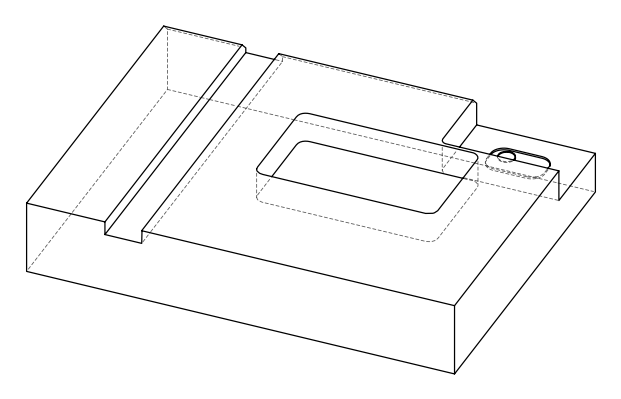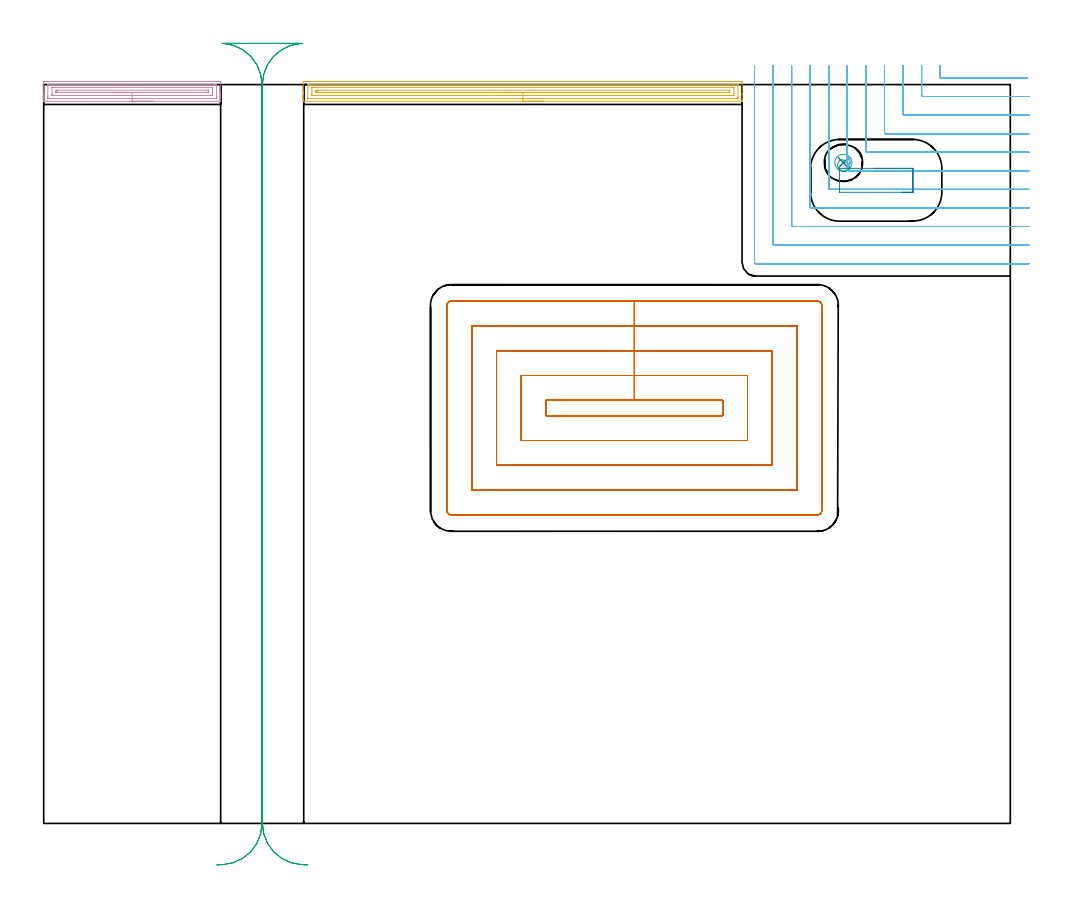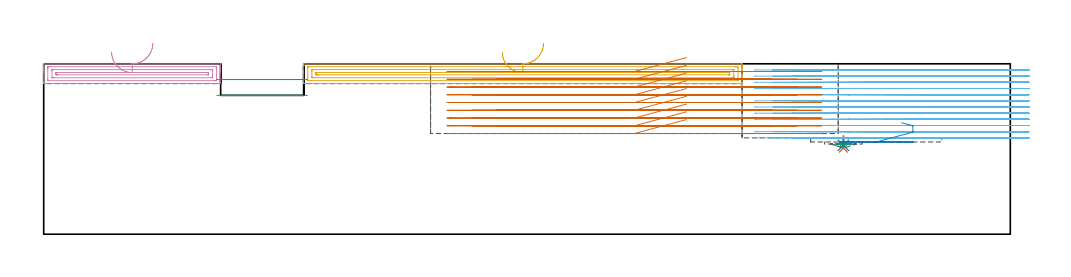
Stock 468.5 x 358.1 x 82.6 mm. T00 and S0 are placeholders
(PLAN: 9 operations, 7 tool changes, 90.3 min)
(1 SPOT_DRILL | STEP1POCKET | NXT0321_9005460120000 | 0.06 min | 4447 mm3)
(2 DRILL_BLIND_HOLE_INTO_CENTER | STEP1POCKET | NXT0301_128 | 0.02 min | 0 mm3)
(3 MILL_ROUGH_BLIND_HOLE_CONTOUR | STEP1POCKET | NXT0201_013 | Spiral | 0.19 min | 4504 mm3)
(4 AREA_MILL | FG_CHAMFER_SURFACE | UGT0205_001 | 2.94 min | 4217 mm3)
(5 AREA_MILL_1 | FG_CHAMFER_SURFACE_1 | UGT0205_001 | 7 min | 10320 mm3)
(6 MILL_CORNER_NOTCH_RECTANGULAR | CORNER_NOTCH_RECTANGULAR | NXT0201_011 | Follow Part, ap 3, ae 75% | 40.29 min | 424428 mm3)
(7 MILL_RECTANGULAR_POCKET | POCKET_RECTANGULAR_STRAIGHT | NXT0201_012 | Follow Part, ap 4, ae 75% | 35.85 min | 795313 mm3)
(8 MILL_RECTANGULAR_POCKET_1 | POCKET_RECTANGULAR_STRAIGHT_1 | UGT0201_006 | Follow Part, ap 7, ae 75% | 0.34 min | 4257 mm3)
(9 MILL_RECTANGULAR_SLOT | SLOT_RECTANGULAR | UGT0201_019 | Follow Part, ap 10, ae 75% | 3.56 min | 219719 mm3)
(TOOL NXT0321_9005460120000 | NC Spot Drill, 142deg, 12mm, Carbide, Uncoated | D12 PA142 FL30 Z2)
(TOOL NXT0301_128 | Carbide Drill 12mm [861.1-1200-036A1-GP GC34] | D12 PA150 FL37.4 Z2)
(TOOL NXT0201_013 | ENDMILL 10mm | D10 FL30 Z4)
(TOOL UGT0205_001 | Chamfer Mill 20 x 3 x 45 deg. | D20 FL50 Z2)
(TOOL NXT0201_011 | ENDMILL 12mm [2P460-1200-NA 1630] | D12 FL38 Z6)
(TOOL NXT0201_012 | ENDMILL 16mm [2P460-1600-NA 1630] | D16 FL38 Z6)
(TOOL UGT0201_006 | End Mill 28 mm | D28 FL25 Z2)
(TOOL UGT0201_019 | End mill 40 mm | D40 FL63 Z6)
(OP 1 SPOT_DRILL)
G17 G21 G94 G90
T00 M6
G54
G17 G0 G90 X387.6 Y320.2 S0 M3
G43 Z92.6 H0
G94 G81 G98 Z41.7 F250. R47.7
G80
M5
M2
(OP 2 DRILL_BLIND_HOLE_INTO_CENTER)
G17 G21 G94 G90
T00 M6
G54
G17 G0 G90 X387.6 Y320.2 S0 M3
G43 Z92.6 H1
G94 G81 G98 Z43.092 F250. R46.7
G80
M5
M2
(OP 3 MILL_ROUGH_BLIND_HOLE_CONTOUR)
G17 G21 G94 G90
T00 M6
G54
G17 G0 G90 X387.6 Y320.2 S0 M3
G43 Z92.6 H0
Z43.7
G94 G3 X387.928 Y321.401 R0.645 F250.
X385.814 Y321.256 R1.871
X385.384 Y317.394 R2.736
X389.599 Y316.563 R3.345
X391.237 Y322.199 R4.15
X389.599 Y316.563 R-4.15
X390.418 Y319.381 R2.075
X387.6 Y320.2 R2.075
G0 Z92.6
M5
M2
(OP 4 AREA_MILL)
G17 G21 G94 G90
T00 M6
G54
G17 G0 G90 X52.9 Y350. S1061 M3
G43 Z92.6 H0
G94 G1 X52.862 Z91.728 F250.
X52.748 Z90.863
X52.559 Z90.012
X52.297 Z89.18
X51.963 Z88.374
X51.56 Z87.6
X51.092 Z86.864
X50.56 Z86.172
X49.971 Z85.529
X49.328 Z84.94
X48.636 Z84.408
X47.9 Z83.94
X47.126 Z83.537
X46.32 Z83.203
X45.488 Z82.941
X44.636 Z82.752
X43.772 Z82.638
X42.9 Z82.6
X0.138
X0.01 Y350.006 Z82.592
X0. Y350.253 Z82.346
Y351.287 Z81.313
Y351.621 Z80.978
Y352.165 Z80.431
Y352.437 Z80.16
Y353.043 Z79.554
Y353.315 Z79.282
Y353.922 Z78.673
Y358.889 Z73.708
X0.003 Y359.192 Z73.405
X0.01 Y359.591 Z73.005
X0.174 Y359.596 Z73.002
X0.583 Y359.6 Z73.
X85.217 Y359.599 Z73.001
X85.626 Y359.596 Z73.002
X85.79 Y359.591 Z73.005
X85.8 Y359.192 Z73.405
Y353.922 Z78.673
Y353.315 Z79.282
Y353.043 Z79.554
Y352.437 Z80.16
Y352.165 Z80.431
Y351.621 Z80.978
Y351.287 Z81.313
Y350.408 Z82.191
X85.799 Y350.252 Z82.347
X85.79 Y350.006 Z82.593
X85.662 Y350. Z82.6
X42.9
Y351.414 Z81.186
X3.126
X2.365 Y351.415 Z81.185
X2.233 Y351.417 Z81.183
X2.031 Y351.421 Z81.179
X2.01 Y351.487 Z81.113
X2.004 Y351.643 Z80.957
X2.001 Y352.165 Z80.435
X2. Y352.525 Z80.075
X2.001 Y357.435 Z75.165
X2.002 Y357.793 Z74.807
X2.01 Y358.154 Z74.446
X2.017 Y358.18 Z74.42
X2.033 Y358.181 Z74.419
X2.08 Y358.184 Z74.416
X2.175 Y358.185 Z74.415
X2.365 Y358.186 Z74.414
X82.674
X83.435 Y358.185 Z74.415
X83.567 Y358.183 Z74.417
X83.769 Y358.179 Z74.421
X83.79 Y358.113 Z74.487
X83.796 Y357.957 Z74.643
X83.799 Y357.435 Z75.165
X83.8 Y357.075 Z75.525
X83.799 Y352.165 Z80.435
X83.798 Y351.807 Z80.793
X83.79 Y351.446 Z81.154
X83.783 Y351.42 Z81.18
X83.767 Y351.418 Z81.182
X83.72 Y351.416 Z81.184
X83.625 Y351.415 Z81.185
X83.435 Y351.414 Z81.186
X42.9
Y352.828 Z79.772
X4.364 Y352.829 Z79.771
X4.147 Y352.83 Z79.77
X4.075 Y352.832 Z79.768
X4.025 Y352.835 Z79.765
X4.01 Y352.899 Z79.701
X4.005 Y353.043 Z79.557
X4.001 Y353.187 Z79.413
Y356.557 Z76.043
X4.003 Y356.698 Z75.902
X4.01 Y356.748 Z75.852
X4.018 Y356.765 Z75.835
X4.039 Y356.766 Z75.834
X4.147 Y356.769 Z75.831
X4.82 Y356.771 Z75.829
X5.038 Y356.772 Z75.828
X81.436 Y356.771 Z75.829
X81.653 Y356.769 Z75.831
X81.725 Y356.768 Z75.832
X81.775 Y356.765 Z75.835
X81.79 Y356.701 Z75.899
X81.795 Y356.557 Z76.043
X81.799 Y356.413 Z76.187
X81.8 Y355.678 Z76.922
Y353.777 Z78.823
X81.799 Y353.043 Z79.557
X81.797 Y352.902 Z79.698
X81.79 Y352.852 Z79.748
X81.782 Y352.835 Z79.765
X81.761 Y352.833 Z79.767
X81.653 Y352.831 Z79.769
X80.98 Y352.829 Z79.771
X80.762 Y352.828 Z79.772
X42.9
Y354.243 Z78.357
X6.494
X6.11 Y354.245 Z78.355
X6.024 Y354.248 Z78.352
X6.012 Y354.249 Z78.351
X6.008 Y354.262 Z78.338
X6.004 Y354.304 Z78.296
X6.001 Y354.389 Z78.211
X6. Y354.73 Z77.87
Y354.8 Z77.8
X6.004 Y355.204 Z77.396
X6.007 Y355.305 Z77.295
X6.01 Y355.349 Z77.251
X6.066 Y355.351 Z77.249
X6.257 Y355.355 Z77.245
X6.82 Y355.357 Z77.243
X7.145
X79.306
X79.69 Y355.355 Z77.245
X79.776 Y355.352 Z77.248
X79.788 Y355.351 Z77.249
X79.792 Y355.338 Z77.262
X79.796 Y355.296 Z77.304
X79.799 Y355.211 Z77.389
X79.8 Y354.87 Z77.73
Y354.8 Z77.8
X79.796 Y354.396 Z78.204
X79.793 Y354.295 Z78.305
X79.79 Y354.251 Z78.349
X79.733 Y354.249 Z78.351
X79.543 Y354.245 Z78.355
X78.98 Y354.243 Z78.357
X78.655
X42.9
X42.028 Z78.395
X41.164 Z78.509
X40.312 Z78.698
X39.48 Z78.96
X38.674 Z79.294
X37.9 Z79.697
X37.164 Z80.166
X36.472 Z80.697
X35.829 Z81.286
X35.24 Z81.929
X34.708 Z82.622
X34.24 Z83.357
X33.837 Z84.131
X33.503 Z84.937
X33.241 Z85.769
X33.052 Z86.621
X32.938 Z87.486
X32.9 Z88.357
G0 Z92.6
M5
M2
(OP 5 AREA_MILL_1)
G17 G21 G94 G90
T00 M6
G54
G17 G0 G90 X242.25 Y350. S1061 M3
G43 Z92.6 H0
G94 G1 X242.212 Z91.728 F250.
X242.098 Z90.863
X241.909 Z90.012
X241.647 Z89.18
X241.313 Z88.374
X240.91 Z87.6
X240.442 Z86.864
X239.91 Z86.172
X239.321 Z85.529
X238.678 Z84.94
X237.986 Z84.408
X237.25 Z83.94
X236.476 Z83.537
X235.67 Z83.203
X234.838 Z82.941
X233.987 Z82.752
X233.122 Z82.638
X232.25 Z82.6
X126.148
X126.01 Y350.002 Z82.589
X126.003 Y350.133 Z82.459
X126. Y350.271 Z82.328
Y350.704 Z81.895
Y351.287 Z81.308
Y353.335 Z79.263
Y353.922 Z78.673
Y354.507 Z78.089
Y359.192 Z73.405
X126.003 Y359.488 Z73.109
X126.01 Y359.592 Z73.005
X126.115 Y359.599 Z72.999
X126.594 Y359.6 Z73.
X337.906
X338.389 Y359.595 Z73.003
X338.49 Y359.591 Z73.006
X338.5 Y359.485 Z73.112
Y353.922 Z78.673
Y353.335 Z79.263
Y353.043 Z79.554
Y351.287 Z81.308
Y350.704 Z81.895
Y350.271 Z82.328
X338.497 Y350.133 Z82.459
X338.49 Y350.002 Z82.589
X338.352 Y350. Z82.6
X232.25
Y351.414 Z81.186
X128.247 Y351.415 Z81.185
X128.031 Y351.419 Z81.181
X128.012 Y351.421 Z81.179
X128.007 Y351.435 Z81.165
X128.002 Y351.462 Z81.138
X128.001 Y351.488 Z81.112
X128. Y351.658 Z80.942
X128.001 Y357.435 Z75.165
X128.002 Y357.804 Z74.796
X128.01 Y358.171 Z74.429
X128.377 Y358.182 Z74.418
X128.508 Y358.184 Z74.416
X129.269 Y358.186 Z74.414
X129.398
X336.253 Y358.185 Z74.415
X336.469 Y358.18 Z74.42
X336.488 Y358.179 Z74.421
X336.494 Y358.165 Z74.435
X336.498 Y358.138 Z74.462
X336.499 Y358.112 Z74.488
X336.5 Y357.942 Z74.658
X336.499 Y352.165 Z80.435
X336.498 Y351.796 Z80.804
X336.49 Y351.429 Z81.171
X336.123 Y351.418 Z81.182
X335.992 Y351.416 Z81.184
X335.231 Y351.414 Z81.186
X335.102
X232.25
Y352.828 Z79.772
X130.378 Y352.829 Z79.771
X130.16 Y352.83 Z79.77
X130.088 Y352.832 Z79.768
X130.033 Y352.835 Z79.765
X130.01 Y352.845 Z79.755
X130.007 Y352.886 Z79.714
X130.003 Y353.043 Z79.557
X130. Y353.201 Z79.399
Y353.922 Z78.678
Y355.836 Z76.764
X130.002 Y356.557 Z76.043
X130.004 Y356.71 Z75.89
X130.009 Y356.761 Z75.839
X130.052 Y356.765 Z75.835
X130.16 Y356.767 Z75.833
X130.834 Y356.771 Z75.829
X131.052
X334.122
X334.34 Y356.77 Z75.83
X334.412 Y356.768 Z75.832
X334.467 Y356.765 Z75.835
X334.49 Y356.755 Z75.845
X334.493 Y356.714 Z75.886
X334.497 Y356.557 Z76.043
X334.5 Y356.399 Z76.201
Y355.678 Z76.922
Y353.764 Z78.836
X334.498 Y353.043 Z79.557
X334.496 Y352.89 Z79.71
X334.491 Y352.839 Z79.761
X334.448 Y352.835 Z79.765
X334.34 Y352.833 Z79.767
X333.666 Y352.829 Z79.771
X333.448
X232.25 Y352.828 Z79.772
Y354.243 Z78.357
X132.509
X132.118 Y354.247 Z78.353
X132.035 Y354.25 Z78.35
X132.01 Y354.255 Z78.345
X132.006 Y354.295 Z78.305
X132.003 Y354.385 Z78.215
X132. Y354.744 Z77.856
Y354.8 Z77.8
X132.006 Y355.211 Z77.389
X132.01 Y355.313 Z77.287
X132.02 Y355.351 Z77.249
X132.081 Y355.353 Z77.247
X132.271 Y355.356 Z77.244
X132.835 Y355.357 Z77.243
X133.161
X331.992
X332.382 Y355.353 Z77.247
X332.465 Y355.35 Z77.25
X332.49 Y355.344 Z77.256
X332.494 Y355.305 Z77.296
X332.497 Y355.215 Z77.385
X332.5 Y354.856 Z77.744
Y354.8 Z77.8
X332.494 Y354.389 Z78.211
X332.49 Y354.287 Z78.313
X332.48 Y354.249 Z78.351
X332.419 Y354.247 Z78.353
X332.229 Y354.244 Z78.356
X331.665 Y354.243 Z78.357
X331.339
X232.25
X231.378 Z78.395
X230.514 Z78.509
X229.662 Z78.698
X228.83 Z78.96
X228.024 Z79.294
X227.25 Z79.697
X226.514 Z80.166
X225.822 Z80.697
X225.179 Z81.286
X224.59 Z81.929
X224.059 Z82.622
X223.59 Z83.357
X223.187 Z84.131
X222.853 Z84.937
X222.591 Z85.769
X222.402 Z86.621
X222.288 Z87.486
X222.25 Z88.357
G0 Z92.6
M5
M2
(OP 6 MILL_CORNER_NOTCH_RECTANGULAR)
G17 G21 G94 G90
T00 M6
G54
G17 G0 G90 X434.488 Y367.1 S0 M3
G43 Z92.6 H1
Z79.608
G94 G1 X434.499 Y364.1 F250.
X434.5 Y363.771 F500.
Y361.893
G3 X435.093 Y361.3 R0.6
G1 X473.575
X476.575 F250.
G0 Z92.6
X425.487 Y367.1
Z79.608
G1 X425.499 Y364.1
X425.5 Y363.771 F500.
Y352.894
G3 X426.094 Y352.3 R0.6
G1 X474.5
X477.5 F250.
G0 Z92.6
X416.486 Y367.1
Z79.608
G1 X416.499 Y364.1
X416.5 Y363.771 F500.
Y343.894
G3 X417.094 Y343.3 R0.6
G1 X474.5
X477.5 F250.
G0 Z92.6
X407.483 Y367.1
Z79.608
G1 X407.499 Y364.1
X407.5 Y363.771 F500.
Y334.894
G3 X408.094 Y334.3 R0.6
G1 X474.5
X477.5 F250.
G0 Z92.6
X398.481 Y367.1
Z79.608
G1 X398.499 Y364.1
G2 X398.5 Y363.771 R54. F500.
G1 Y325.895
G3 X399.095 Y325.3 R0.6
G1 X474.5
X477.5 F250.
G0 Z92.6
X389.477 Y367.1
Z79.608
G1 X389.499 Y364.1
G2 X389.5 Y363.771 R45. F500.
G1 Y316.895
G3 X390.095 Y316.3 R0.6
G1 X474.5
X477.5 F250.
G0 Z92.6
X380.471 Y367.1
Z79.608
G1 X380.498 Y364.1
G2 X380.5 Y363.771 R36. F500.
G1 Y307.895
G3 X381.095 Y307.3 R0.6
G1 X474.5
X477.5 F250.
G0 Z92.6
X371.461 Y367.1
Z79.608
G1 X371.498 Y364.1
G2 X371.5 Y363.771 R27. F500.
G1 Y298.896
G3 X372.096 Y298.3 R0.6
G1 X474.5
X477.5 F250.
G0 Z92.6
X362.442 Y367.099
Z79.608
G1 X362.497 Y364.1
G2 X362.5 Y363.771 R18. F500.
G1 Y289.896
G3 X363.096 Y289.3 R0.6
G1 X474.5
X477.5 F250.
G0 Z92.6
X353.384 Y367.098
Z79.608
G1 X353.494 Y364.1
G2 X353.5 Y363.771 R9. F500.
G1 Y280.896
G3 X354.096 Y280.3 R0.6
G1 X474.5
X477.5 F250.
G0 Z92.6
X344.5 Y366.771
Z79.608
G1 Y363.771
Y272. F500.
G3 X345.2 Y271.3 R0.7
G1 X474.5
X477.5 F250.
G0 Z92.6
X434.5 Y367.1
Z76.617
G1 Y364.1
Y361.893 F500.
G3 X435.093 Y361.3 R0.6
G1 X473.575
X476.575 F250.
G0 Z92.6
X425.5 Y367.1
Z76.617
G1 Y364.1
Y352.894 F500.
G3 X426.094 Y352.3 R0.6
G1 X474.5
X477.5 F250.
G0 Z92.6
X416.5 Y367.1
Z76.617
G1 Y364.1
Y343.894 F500.
G3 X417.094 Y343.3 R0.6
G1 X474.5
X477.5 F250.
G0 Z92.6
X407.5 Y367.1
Z76.617
G1 Y364.1
Y334.894 F500.
G3 X408.094 Y334.3 R0.6
G1 X474.5
X477.5 F250.
G0 Z92.6
X398.5 Y367.1
Z76.617
G1 Y364.1
Y325.895 F500.
G3 X399.095 Y325.3 R0.6
G1 X474.5
X477.5 F250.
G0 Z92.6
X389.5 Y367.1
Z76.617
G1 Y364.1
Y316.895 F500.
G3 X390.095 Y316.3 R0.6
G1 X474.5
X477.5 F250.
G0 Z92.6
X380.5 Y367.1
Z76.617
G1 Y364.1
Y307.895 F500.
G3 X381.095 Y307.3 R0.6
G1 X474.5
X477.5 F250.
G0 Z92.6
X371.5 Y367.1
Z76.617
G1 Y364.1
Y298.896 F500.
G3 X372.096 Y298.3 R0.6
G1 X474.5
X477.5 F250.
G0 Z92.6
X362.5 Y367.1
Z76.617
G1 Y364.1
Y289.896 F500.
G3 X363.096 Y289.3 R0.6
G1 X474.5
X477.5 F250.
G0 Z92.6
X353.5 Y367.1
Z76.617
G1 Y364.1
Y280.896 F500.
G3 X354.096 Y280.3 R0.6
G1 X474.5
X477.5 F250.
G0 Z92.6
X344.5 Y367.1
Z76.617
G1 Y364.1
Y272. F500.
G3 X345.2 Y271.3 R0.7
G1 X474.5
X477.5 F250.
G0 Z92.6
X434.5 Y367.1
Z73.625
G1 Y364.1
Y361.893 F500.
G3 X435.093 Y361.3 R0.6
G1 X473.575
X476.575 F250.
G0 Z92.6
X425.5 Y367.1
Z73.625
G1 Y364.1
Y352.894 F500.
G3 X426.094 Y352.3 R0.6
G1 X474.5
X477.5 F250.
G0 Z92.6
X416.5 Y367.1
Z73.625
G1 Y364.1
Y343.894 F500.
G3 X417.094 Y343.3 R0.6
G1 X474.5
X477.5 F250.
G0 Z92.6
X407.5 Y367.1
Z73.625
G1 Y364.1
Y334.894 F500.
G3 X408.094 Y334.3 R0.6
G1 X474.5
X477.5 F250.
G0 Z92.6
X398.5 Y367.1
Z73.625
G1 Y364.1
Y325.895 F500.
G3 X399.095 Y325.3 R0.6
G1 X474.5
X477.5 F250.
G0 Z92.6
X389.5 Y367.1
Z73.625
G1 Y364.1
Y316.895 F500.
G3 X390.095 Y316.3 R0.6
G1 X474.5
X477.5 F250.
G0 Z92.6
X380.5 Y367.1
Z73.625
G1 Y364.1
Y307.895 F500.
G3 X381.095 Y307.3 R0.6
G1 X474.5
X477.5 F250.
G0 Z92.6
X371.5 Y367.1
Z73.625
G1 Y364.1
Y298.896 F500.
G3 X372.096 Y298.3 R0.6
G1 X474.5
X477.5 F250.
G0 Z92.6
X362.5 Y367.1
Z73.625
G1 Y364.1
Y289.896 F500.
G3 X363.096 Y289.3 R0.6
G1 X474.5
X477.5 F250.
G0 Z92.6
X353.5 Y367.1
Z73.625
G1 Y364.1
Y280.896 F500.
G3 X354.096 Y280.3 R0.6
G1 X474.5
X477.5 F250.
G0 Z92.6
X344.5 Y367.1
Z73.625
G1 Y364.1
Y272. F500.
G3 X345.2 Y271.3 R0.7
G1 X474.5
X477.5 F250.
G0 Z92.6
X434.5 Y367.1
Z70.633
G1 Y364.1
Y361.893 F500.
G3 X435.093 Y361.3 R0.6
G1 X473.575
X476.575 F250.
G0 Z92.6
X425.5 Y367.1
Z70.633
G1 Y364.1
Y352.894 F500.
G3 X426.094 Y352.3 R0.6
G1 X474.5
X477.5 F250.
G0 Z92.6
X416.5 Y367.1
Z70.633
G1 Y364.1
Y343.894 F500.
G3 X417.094 Y343.3 R0.6
G1 X474.5
X477.5 F250.
G0 Z92.6
X407.5 Y367.1
Z70.633
G1 Y364.1
Y334.894 F500.
G3 X408.094 Y334.3 R0.6
G1 X474.5
X477.5 F250.
G0 Z92.6
X398.5 Y367.1
Z70.633
G1 Y364.1
Y325.895 F500.
G3 X399.095 Y325.3 R0.6
G1 X474.5
X477.5 F250.
G0 Z92.6
X389.5 Y367.1
Z70.633
G1 Y364.1
Y322.702 F500.
G2 X389.971 Y322.274 R3.427
G1 X390.218 Y321.936
X390.354 Y321.737
X390.529 Y321.33
X390.638 Y321.025
X390.7 Y320.691
X390.743 Y320.371
X390.736 Y320.057
G2 X389.5 Y317.702 R3.113
G1 Y316.895
G3 X390.095 Y316.3 R0.6
G1 X474.5
X477.5 F250.
G0 Z92.6
X380.5 Y367.1
Z70.633
G1 Y364.1
Y307.895 F500.
G3 X381.095 Y307.3 R0.6
G1 X474.5
X477.5 F250.
G0 Z92.6
X371.5 Y367.1
Z70.633
G1 Y364.1
Y298.896 F500.
G3 X372.096 Y298.3 R0.6
G1 X474.5
X477.5 F250.
G0 Z92.6
X362.5 Y367.1
Z70.633
G1 Y364.1
Y289.896 F500.
G3 X363.096 Y289.3 R0.6
G1 X474.5
X477.5 F250.
G0 Z92.6
X353.5 Y367.1
Z70.633
G1 Y364.1
Y280.896 F500.
G3 X354.096 Y280.3 R0.6
G1 X474.5
X477.5 F250.
G0 Z92.6
X344.5 Y367.1
Z70.633
G1 Y364.1
Y272. F500.
G3 X345.2 Y271.3 R0.7
G1 X474.5
X477.5 F250.
G0 Z92.6
X434.5 Y367.1
Z67.642
G1 Y364.1
Y361.893 F500.
G3 X435.093 Y361.3 R0.6
G1 X473.575
X476.575 F250.
G0 Z92.6
X425.5 Y367.1
Z67.642
G1 Y364.1
Y352.894 F500.
G3 X426.094 Y352.3 R0.6
G1 X474.5
X477.5 F250.
G0 Z92.6
X416.5 Y367.1
Z67.642
G1 Y364.1
Y343.894 F500.
G3 X417.094 Y343.3 R0.6
G1 X474.5
X477.5 F250.
G0 Z92.6
X407.5 Y367.1
Z67.642
G1 Y364.1
Y334.894 F500.
G3 X408.094 Y334.3 R0.6
G1 X474.5
X477.5 F250.
G0 Z92.6
X398.5 Y367.1
Z67.642
G1 Y364.1
Y325.895 F500.
G3 X399.095 Y325.3 R0.6
G1 X474.5
X477.5 F250.
G0 Z92.6
X389.5 Y367.1
Z67.642
G1 Y364.1
Y322.702 F500.
G2 X389.971 Y322.274 R3.427
G1 X390.219 Y321.935
X390.354 Y321.738
X390.529 Y321.331
X390.637 Y321.026
X390.701 Y320.69
X390.743 Y320.373
X390.736 Y320.058
G2 X389.5 Y317.702 R3.115
G1 Y316.895
G3 X390.095 Y316.3 R0.6
G1 X474.5
X477.5 F250.
G0 Z92.6
X380.5 Y367.1
Z67.642
G1 Y364.1
Y307.895 F500.
G3 X381.095 Y307.3 R0.6
G1 X474.5
X477.5 F250.
G0 Z92.6
X371.5 Y367.1
Z67.642
G1 Y364.1
Y298.896 F500.
G3 X372.096 Y298.3 R0.6
G1 X474.5
X477.5 F250.
G0 Z92.6
X362.5 Y367.1
Z67.642
G1 Y364.1
Y289.896 F500.
G3 X363.096 Y289.3 R0.6
G1 X474.5
X477.5 F250.
G0 Z92.6
X353.5 Y367.1
Z67.642
G1 Y364.1
Y280.896 F500.
G3 X354.096 Y280.3 R0.6
G1 X474.5
X477.5 F250.
G0 Z92.6
X344.5 Y367.1
Z67.642
G1 Y364.1
Y272. F500.
G3 X345.2 Y271.3 R0.7
G1 X474.5
X477.5 F250.
G0 Z92.6
X434.5 Y367.1
Z64.65
G1 Y364.1
Y361.893 F500.
G3 X435.093 Y361.3 R0.6
G1 X473.575
X476.575 F250.
G0 Z92.6
X425.5 Y367.1
Z64.65
G1 Y364.1
Y352.894 F500.
G3 X426.094 Y352.3 R0.6
G1 X474.5
X477.5 F250.
G0 Z92.6
X416.5 Y367.1
Z64.65
G1 Y364.1
Y343.894 F500.
G3 X417.094 Y343.3 R0.6
G1 X474.5
X477.5 F250.
G0 Z92.6
X407.5 Y367.1
Z64.65
G1 Y364.1
Y334.894 F500.
G3 X408.094 Y334.3 R0.6
G1 X474.5
X477.5 F250.
G0 Z92.6
X398.5 Y367.1
Z64.65
G1 Y364.1
Y325.895 F500.
G3 X399.095 Y325.3 R0.6
G1 X474.5
X477.5 F250.
G0 Z92.6
X389.5 Y367.1
Z64.65
G1 Y364.1
Y322.702 F500.
G2 X389.971 Y322.274 R3.427
G1 X390.219 Y321.935
X390.354 Y321.738
X390.529 Y321.331
X390.637 Y321.026
X390.701 Y320.69
X390.743 Y320.373
X390.736 Y320.058
G2 X389.5 Y317.702 R3.115
G1 Y316.895
G3 X390.095 Y316.3 R0.6
G1 X474.5
X477.5 F250.
G0 Z92.6
X380.5 Y367.1
Z64.65
G1 Y364.1
Y307.895 F500.
G3 X381.095 Y307.3 R0.6
G1 X474.5
X477.5 F250.
G0 Z92.6
X371.5 Y367.1
Z64.65
G1 Y364.1
Y298.896 F500.
G3 X372.096 Y298.3 R0.6
G1 X474.5
X477.5 F250.
G0 Z92.6
X362.5 Y367.1
Z64.65
G1 Y364.1
Y289.896 F500.
G3 X363.096 Y289.3 R0.6
G1 X474.5
X477.5 F250.
G0 Z92.6
X353.5 Y367.1
Z64.65
G1 Y364.1
Y280.896 F500.
G3 X354.096 Y280.3 R0.6
G1 X474.5
X477.5 F250.
G0 Z92.6
X344.5 Y367.1
Z64.65
G1 Y364.1
Y272. F500.
G3 X345.2 Y271.3 R0.7
G1 X474.5
X477.5 F250.
G0 Z92.6
X434.5 Y367.1
Z61.658
G1 Y364.1
Y361.893 F500.
G3 X435.093 Y361.3 R0.6
G1 X473.575
X476.575 F250.
G0 Z92.6
X425.5 Y367.1
Z61.658
G1 Y364.1
Y352.894 F500.
G3 X426.094 Y352.3 R0.6
G1 X474.5
X477.5 F250.
G0 Z92.6
X416.5 Y367.1
Z61.658
G1 Y364.1
Y343.894 F500.
G3 X417.094 Y343.3 R0.6
G1 X474.5
X477.5 F250.
G0 Z92.6
X407.5 Y367.1
Z61.658
G1 Y364.1
Y334.894 F500.
G3 X408.094 Y334.3 R0.6
G1 X474.5
X477.5 F250.
G0 Z92.6
X398.5 Y367.1
Z61.658
G1 Y364.1
Y325.895 F500.
G3 X399.095 Y325.3 R0.6
G1 X474.5
X477.5 F250.
G0 Z92.6
X389.5 Y367.1
Z61.658
G1 Y364.1
Y322.702 F500.
X389.602 Y322.622
X389.971 Y322.274
X390.219 Y321.935
X390.354 Y321.738
X390.53 Y321.328
X390.638 Y321.026
X390.7 Y320.692
X390.743 Y320.373
X390.736 Y320.058
G2 X389.5 Y317.702 R3.115
G1 Y316.895
G3 X390.095 Y316.3 R0.6
G1 X474.5
X477.5 F250.
G0 Z92.6
X380.5 Y367.1
Z61.658
G1 Y364.1
Y307.895 F500.
G3 X381.095 Y307.3 R0.6
G1 X474.5
X477.5 F250.
G0 Z92.6
X371.5 Y367.1
Z61.658
G1 Y364.1
Y298.896 F500.
G3 X372.096 Y298.3 R0.6
G1 X474.5
X477.5 F250.
G0 Z92.6
X362.5 Y367.1
Z61.658
G1 Y364.1
Y289.896 F500.
G3 X363.096 Y289.3 R0.6
G1 X474.5
X477.5 F250.
G0 Z92.6
X353.5 Y367.1
Z61.658
G1 Y364.1
Y280.896 F500.
G3 X354.096 Y280.3 R0.6
G1 X474.5
X477.5 F250.
G0 Z92.6
X344.5 Y367.1
Z61.658
G1 Y364.1
Y272. F500.
G3 X345.2 Y271.3 R0.7
G1 X474.5
X477.5 F250.
G0 Z92.6
X434.5 Y367.1
Z58.667
G1 Y364.1
Y361.893 F500.
G3 X435.093 Y361.3 R0.6
G1 X473.575
X476.575 F250.
G0 Z92.6
X425.5 Y367.1
Z58.667
G1 Y364.1
Y352.894 F500.
G3 X426.094 Y352.3 R0.6
G1 X474.5
X477.5 F250.
G0 Z92.6
X416.5 Y367.1
Z58.667
G1 Y364.1
Y343.894 F500.
G3 X417.094 Y343.3 R0.6
G1 X474.5
X477.5 F250.
G0 Z92.6
X407.5 Y367.1
Z58.667
G1 Y364.1
Y334.894 F500.
G3 X408.094 Y334.3 R0.6
G1 X474.5
X477.5 F250.
G0 Z92.6
X398.5 Y367.1
Z58.667
G1 Y364.1
Y325.895 F500.
G3 X399.095 Y325.3 R0.6
G1 X474.5
X477.5 F250.
G0 Z92.6
X389.5 Y367.1
Z58.667
G1 Y364.1
Y322.702 F500.
X389.602 Y322.622
X389.971 Y322.274
X390.219 Y321.935
X390.354 Y321.738
X390.53 Y321.329
X390.638 Y321.026
X390.7 Y320.692
X390.743 Y320.373
X390.736 Y320.058
G2 X389.5 Y317.702 R3.117
G1 Y316.895
G3 X390.095 Y316.3 R0.6
G1 X474.5
X477.5 F250.
G0 Z92.6
X380.5 Y367.1
Z58.667
G1 Y364.1
Y307.895 F500.
G3 X381.095 Y307.3 R0.6
G1 X474.5
X477.5 F250.
G0 Z92.6
X371.5 Y367.1
Z58.667
G1 Y364.1
Y298.896 F500.
G3 X372.096 Y298.3 R0.6
G1 X474.5
X477.5 F250.
G0 Z92.6
X362.5 Y367.1
Z58.667
G1 Y364.1
Y289.896 F500.
G3 X363.096 Y289.3 R0.6
G1 X474.5
X477.5 F250.
G0 Z92.6
X353.5 Y367.1
Z58.667
G1 Y364.1
Y280.896 F500.
G3 X354.096 Y280.3 R0.6
G1 X474.5
X477.5 F250.
G0 Z92.6
X344.5 Y367.1
Z58.667
G1 Y364.1
Y272. F500.
G3 X345.2 Y271.3 R0.7
G1 X474.5
X477.5 F250.
G0 Z92.6
X434.5 Y367.1
Z55.675
G1 Y364.1
Y361.893 F500.
G3 X435.093 Y361.3 R0.6
G1 X473.575
X476.575 F250.
G0 Z92.6
X425.5 Y367.1
Z55.675
G1 Y364.1
Y352.894 F500.
G3 X426.094 Y352.3 R0.6
G1 X474.5
X477.5 F250.
G0 Z92.6
X416.5 Y367.1
Z55.675
G1 Y364.1
Y343.894 F500.
G3 X417.094 Y343.3 R0.6
G1 X474.5
X477.5 F250.
G0 Z92.6
X407.5 Y367.1
Z55.675
G1 Y364.1
Y334.894 F500.
G3 X408.094 Y334.3 R0.6
G1 X474.5
X477.5 F250.
G0 Z92.6
X398.5 Y367.1
Z55.675
G1 Y364.1
Y325.895 F500.
G3 X399.095 Y325.3 R0.6
G1 X474.5
X477.5 F250.
G0 Z92.6
X389.5 Y367.1
Z55.675
G1 Y364.1
Y322.702 F500.
G2 X389.971 Y322.274 R3.427
G1 X390.219 Y321.935
X390.354 Y321.738
X390.529 Y321.33
X390.638 Y321.024
X390.7 Y320.692
X390.743 Y320.373
X390.736 Y320.058
G2 X389.5 Y317.702 R3.117
G1 Y316.895
G3 X390.095 Y316.3 R0.6
G1 X474.5
X477.5 F250.
G0 Z92.6
X380.5 Y367.1
Z55.675
G1 Y364.1
Y307.895 F500.
G3 X381.095 Y307.3 R0.6
G1 X474.5
X477.5 F250.
G0 Z92.6
X371.5 Y367.1
Z55.675
G1 Y364.1
Y298.896 F500.
G3 X372.096 Y298.3 R0.6
G1 X474.5
X477.5 F250.
G0 Z92.6
X362.5 Y367.1
Z55.675
G1 Y364.1
Y289.896 F500.
G3 X363.096 Y289.3 R0.6
G1 X474.5
X477.5 F250.
G0 Z92.6
X353.5 Y367.1
Z55.675
G1 Y364.1
Y280.896 F500.
G3 X354.096 Y280.3 R0.6
G1 X474.5
X477.5 F250.
G0 Z92.6
X344.5 Y367.1
Z55.675
G1 Y364.1
Y272. F500.
G3 X345.2 Y271.3 R0.7
G1 X474.5
X477.5 F250.
G0 Z92.6
X434.5 Y367.1
Z52.683
G1 Y364.1
Y361.893 F500.
G3 X435.093 Y361.3 R0.6
G1 X473.575
X476.575 F250.
G0 Z92.6
X425.5 Y367.1
Z52.683
G1 Y364.1
Y352.894 F500.
G3 X426.094 Y352.3 R0.6
G1 X474.5
X477.5 F250.
G0 Z92.6
X416.5 Y367.1
Z52.683
G1 Y364.1
Y343.894 F500.
G3 X417.094 Y343.3 R0.6
G1 X474.5
X477.5 F250.
G0 Z92.6
X407.5 Y367.1
Z52.683
G1 Y364.1
Y334.894 F500.
G3 X408.094 Y334.3 R0.6
G1 X474.5
X477.5 F250.
G0 Z92.6
X398.5 Y367.1
Z52.683
G1 Y364.1
Y325.895 F500.
G3 X399.095 Y325.3 R0.6
G1 X474.5
X477.5 F250.
G0 Z92.6
X389.5 Y367.1
Z52.683
G1 Y364.1
Y322.702 F500.
G2 X389.971 Y322.274 R3.427
G1 X390.219 Y321.935
X390.354 Y321.738
X390.529 Y321.33
X390.638 Y321.024
X390.7 Y320.692
X390.743 Y320.373
X390.736 Y320.058
G2 X389.5 Y317.702 R3.115
G1 Y316.895
G3 X390.095 Y316.3 R0.6
G1 X474.5
X477.5 F250.
G0 Z92.6
X380.5 Y367.1
Z52.683
G1 Y364.1
Y307.895 F500.
G3 X381.095 Y307.3 R0.6
G1 X474.5
X477.5 F250.
G0 Z92.6
X371.5 Y367.1
Z52.683
G1 Y364.1
Y298.896 F500.
G3 X372.096 Y298.3 R0.6
G1 X474.5
X477.5 F250.
G0 Z92.6
X362.5 Y367.1
Z52.683
G1 Y364.1
Y289.896 F500.
G3 X363.096 Y289.3 R0.6
G1 X474.5
X477.5 F250.
G0 Z92.6
X353.5 Y367.1
Z52.683
G1 Y364.1
Y280.896 F500.
G3 X354.096 Y280.3 R0.6
G1 X474.5
X477.5 F250.
G0 Z92.6
X344.5 Y367.1
Z52.683
G1 Y364.1
Y272. F500.
G3 X345.2 Y271.3 R0.7
G1 X474.5
X477.5 F250.
G0 Z92.6
X434.5 Y367.1
Z49.692
G1 Y364.1
Y361.893 F500.
G3 X435.093 Y361.3 R0.6
G1 X473.575
X476.575 F250.
G0 Z92.6
X425.5 Y367.1
Z49.692
G1 Y364.1
Y352.894 F500.
G3 X426.094 Y352.3 R0.6
G1 X474.5
X477.5 F250.
G0 Z92.6
X416.5 Y367.1
Z49.692
G1 Y364.1
Y343.894 F500.
G3 X417.094 Y343.3 R0.6
G1 X474.5
X477.5 F250.
G0 Z92.6
X407.5 Y367.1
Z49.692
G1 Y364.1
Y334.894 F500.
G3 X408.094 Y334.3 R0.6
G1 X474.5
X477.5 F250.
G0 Z92.6
X398.5 Y367.1
Z49.692
G1 Y364.1
Y325.895 F500.
G3 X399.095 Y325.3 R0.6
G1 X474.5
X477.5 F250.
G0 Z92.6
X389.5 Y367.1
Z49.692
G1 Y364.1
Y322.702 F500.
G2 X389.971 Y322.274 R3.427
G1 X390.219 Y321.935
X390.354 Y321.738
X390.53 Y321.328
X390.638 Y321.026
X390.7 Y320.692
X390.743 Y320.373
X390.736 Y320.058
G2 X389.5 Y317.702 R3.115
G1 Y316.895
G3 X390.095 Y316.3 R0.6
G1 X474.5
X477.5 F250.
G0 Z92.6
X380.5 Y367.1
Z49.692
G1 Y364.1
Y307.895 F500.
G3 X381.095 Y307.3 R0.6
G1 X474.5
X477.5 F250.
G0 Z92.6
X371.5 Y367.1
Z49.692
G1 Y364.1
Y298.896 F500.
G3 X372.096 Y298.3 R0.6
G1 X474.5
X477.5 F250.
G0 Z92.6
X362.5 Y367.1
Z49.692
G1 Y364.1
Y289.896 F500.
G3 X363.096 Y289.3 R0.6
G1 X474.5
X477.5 F250.
G0 Z92.6
X353.5 Y367.1
Z49.692
G1 Y364.1
Y280.896 F500.
G3 X354.096 Y280.3 R0.6
G1 X474.5
X477.5 F250.
G0 Z92.6
X344.5 Y367.1
Z49.692
G1 Y364.1
Y272. F500.
G3 X345.2 Y271.3 R0.7
G1 X474.5
X477.5 F250.
G0 Z92.6
X434.5 Y367.1
Z46.7
G1 Y364.1
Y361.893 F500.
G3 X435.093 Y361.3 R0.6
G1 X473.575
X476.575 F250.
G0 Z92.6
X425.5 Y367.1
Z46.7
G1 Y364.1
Y352.894 F500.
G3 X426.094 Y352.3 R0.6
G1 X474.5
X477.5 F250.
G0 Z92.6
X416.5 Y367.1
Z46.7
G1 Y364.1
Y343.894 F500.
G3 X417.094 Y343.3 R0.6
G1 X474.5
X477.5 F250.
G0 Z92.6
X407.5 Y367.1
Z46.7
G1 Y364.1
Y334.894 F500.
G3 X408.094 Y334.3 R0.6
G1 X474.5
X477.5 F250.
G0 Z92.6
X398.5 Y367.1
Z46.7
G1 Y364.1
Y325.895 F500.
G3 X399.095 Y325.3 R0.6
G1 X474.5
X477.5 F250.
G0 Z92.6
X389.5 Y367.1
Z46.7
G1 Y364.1
Y322.702 F500.
X389.602 Y322.622
X389.971 Y322.274
X390.219 Y321.935
X390.354 Y321.738
X390.53 Y321.328
X390.638 Y321.026
X390.7 Y320.692
X390.743 Y320.373
X390.736 Y320.058
G2 X389.5 Y317.702 R3.115
G1 Y316.895
G3 X390.095 Y316.3 R0.6
G1 X474.5
X477.5 F250.
G0 Z92.6
X380.5 Y367.1
Z46.7
G1 Y364.1
Y307.895 F500.
G3 X381.095 Y307.3 R0.6
G1 X474.5
X477.5 F250.
G0 Z92.6
X371.5 Y367.1
Z46.7
G1 Y364.1
Y298.896 F500.
G3 X372.096 Y298.3 R0.6
G1 X474.5
X477.5 F250.
G0 Z92.6
X362.5 Y367.1
Z46.7
G1 Y364.1
Y289.896 F500.
G3 X363.096 Y289.3 R0.6
G1 X474.5
X477.5 F250.
G0 Z92.6
X353.5 Y367.1
Z46.7
G1 Y364.1
Y280.896 F500.
G3 X354.096 Y280.3 R0.6
G1 X474.5
X477.5 F250.
G0 Z92.6
X344.5 Y367.1
Z46.7
G1 Y364.1
Y272. F500.
G3 X345.2 Y271.3 R0.7
G1 X474.5
X477.5 F250.
G0 Z92.6
M5
M2
(OP 7 MILL_RECTANGULAR_POCKET)
G17 G21 G94 G90
T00 M6
G54
G17 G0 G90 X311.512 Y205.1 S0 M3
G43 Z92.6 H1
Z85.6
G94 G1 X286.3 Z78.844 F250.
X243.5 F500.
Y197.6
X329.1
Y205.1
X286.3
Y217.1
X231.5
Y185.6
X341.1
Y217.1
X286.3
Y229.1
X219.5
Y173.6
X353.1
Y229.1
X286.3
Y241.1
X207.5
Y161.6
X365.1
Y241.1
X286.3
Y253.1
X197.4
G3 X195.5 Y251.2 R1.9
G1 Y151.5
G3 X197.4 Y149.6 R1.9
G1 X375.2
G3 X377.1 Y151.5 R1.9
G1 Y251.2
G3 X375.2 Y253.1 R1.9
G1 X286.3
X285.3
G0 X311.512 Y205.1 Z81.844
G1 X286.3 Z75.089 F250.
X243.5 F500.
Y197.6
X329.1
Y205.1
X286.3
Y217.1
X231.5
Y185.6
X341.1
Y217.1
X286.3
Y229.1
X219.5
Y173.6
X353.1
Y229.1
X286.3
Y241.1
X207.5
Y161.6
X365.1
Y241.1
X286.3
Y253.1
X197.4
G3 X195.5 Y251.2 R1.9
G1 Y151.5
G3 X197.4 Y149.6 R1.9
G1 X375.2
G3 X377.1 Y151.5 R1.9
G1 Y251.2
G3 X375.2 Y253.1 R1.9
G1 X286.3
X285.3
G0 X311.512 Y205.1 Z78.089
G1 X286.3 Z71.333 F250.
X243.5 F500.
Y197.6
X329.1
Y205.1
X286.3
Y217.1
X231.5
Y185.6
X341.1
Y217.1
X286.3
Y229.1
X219.5
Y173.6
X353.1
Y229.1
X286.3
Y241.1
X207.5
Y161.6
X365.1
Y241.1
X286.3
Y253.1
X197.4
G3 X195.5 Y251.2 R1.9
G1 Y151.5
G3 X197.4 Y149.6 R1.9
G1 X375.2
G3 X377.1 Y151.5 R1.9
G1 Y251.2
G3 X375.2 Y253.1 R1.9
G1 X286.3
X285.3
G0 X311.512 Y205.1 Z74.333
G1 X286.3 Z67.578 F250.
X243.5 F500.
Y197.6
X329.1
Y205.1
X286.3
Y217.1
X231.5
Y185.6
X341.1
Y217.1
X286.3
Y229.1
X219.5
Y173.6
X353.1
Y229.1
X286.3
Y241.1
X207.5
Y161.6
X365.1
Y241.1
X286.3
Y253.1
X197.4
G3 X195.5 Y251.2 R1.9
G1 Y151.5
G3 X197.4 Y149.6 R1.9
G1 X375.2
G3 X377.1 Y151.5 R1.9
G1 Y251.2
G3 X375.2 Y253.1 R1.9
G1 X286.3
X285.3
G0 X311.512 Y205.1 Z70.578
G1 X286.3 Z63.822 F250.
X243.5 F500.
Y197.6
X329.1
Y205.1
X286.3
Y217.1
X231.5
Y185.6
X341.1
Y217.1
X286.3
Y229.1
X219.5
Y173.6
X353.1
Y229.1
X286.3
Y241.1
X207.5
Y161.6
X365.1
Y241.1
X286.3
Y253.1
X197.4
G3 X195.5 Y251.2 R1.9
G1 Y151.5
G3 X197.4 Y149.6 R1.9
G1 X375.2
G3 X377.1 Y151.5 R1.9
G1 Y251.2
G3 X375.2 Y253.1 R1.9
G1 X286.3
X285.3
G0 X311.512 Y205.1 Z66.822
G1 X286.3 Z60.067 F250.
X243.5 F500.
Y197.6
X329.1
Y205.1
X286.3
Y217.1
X231.5
Y185.6
X341.1
Y217.1
X286.3
Y229.1
X219.5
Y173.6
X353.1
Y229.1
X286.3
Y241.1
X207.5
Y161.6
X365.1
Y241.1
X286.3
Y253.1
X197.4
G3 X195.5 Y251.2 R1.9
G1 Y151.5
G3 X197.4 Y149.6 R1.9
G1 X375.2
G3 X377.1 Y151.5 R1.9
G1 Y251.2
G3 X375.2 Y253.1 R1.9
G1 X286.3
X285.3
G0 X311.512 Y205.1 Z63.067
G1 X286.3 Z56.311 F250.
X243.5 F500.
Y197.6
X329.1
Y205.1
X286.3
Y217.1
X231.5
Y185.6
X341.1
Y217.1
X286.3
Y229.1
X219.5
Y173.6
X353.1
Y229.1
X286.3
Y241.1
X207.5
Y161.6
X365.1
Y241.1
X286.3
Y253.1
X197.4
G3 X195.5 Y251.2 R1.9
G1 Y151.5
G3 X197.4 Y149.6 R1.9
G1 X375.2
G3 X377.1 Y151.5 R1.9
G1 Y251.2
G3 X375.2 Y253.1 R1.9
G1 X286.3
X285.3
G0 X311.512 Y205.1 Z59.311
G1 X286.3 Z52.556 F250.
X243.5 F500.
Y197.6
X329.1
Y205.1
X286.3
Y217.1
X231.5
Y185.6
X341.1
Y217.1
X286.3
Y229.1
X219.5
Y173.6
X353.1
Y229.1
X286.3
Y241.1
X207.5
Y161.6
X365.1
Y241.1
X286.3
Y253.1
X197.4
G3 X195.5 Y251.2 R1.9
G1 Y151.5
G3 X197.4 Y149.6 R1.9
G1 X375.2
G3 X377.1 Y151.5 R1.9
G1 Y251.2
G3 X375.2 Y253.1 R1.9
G1 X286.3
X285.3
G0 X311.512 Y205.1 Z55.556
G1 X286.3 Z48.8 F250.
X243.5 F500.
Y197.6
X329.1
Y205.1
X286.3
Y217.1
X231.5
Y185.6
X341.1
Y217.1
X286.3
Y229.1
X219.5
Y173.6
X353.1
Y229.1
X286.3
Y241.1
X207.5
Y161.6
X365.1
Y241.1
X286.3
Y253.1
X197.4
G3 X195.5 Y251.2 R1.9
G1 Y151.5
G3 X197.4 Y149.6 R1.9
G1 X375.2
G3 X377.1 Y151.5 R1.9
G1 Y251.2
G3 X375.2 Y253.1 R1.9
G1 X286.3
X285.3
G0 Z92.6
M5
M2
(OP 8 MILL_RECTANGULAR_POCKET_1)
G17 G21 G94 G90
T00 M6
G54
G17 G0 G90 X415.856 Y305.9 S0 M3
G43 Z92.6 H0
Z54.017
G94 G1 X421.2 Z52.585 F250.
X421.232 Z52.576
X421.274 Y305.926 Z52.563
X421.3 Y305.968 Z52.55
Y317.432 Z49.478
X421.274 Y317.474 Z49.465
X421.232 Y317.5 Z49.451
X403.5 Z44.7
X385.8 F500.
X385.745 Y317.495
X385.705 Y317.455
X385.7 Y317.4
Y306.
X385.705 Y305.945
X385.745 Y305.905
X385.8 Y305.9
X421.2
X421.255 Y305.905
X421.295 Y305.945
X421.3 Y306.
Y317.4
X421.295 Y317.455
X421.255 Y317.495
X421.2 Y317.5
X403.5
X402.5
G0 Z92.6
M5
M2
(OP 9 MILL_RECTANGULAR_SLOT)
G17 G21 G94 G90
T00 M6
G54
G17 G0 G90 X127.9 Y-20.134 S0 M3
G43 Z92.6 H0
Z74.95
G94 G1 X124.905 Y-19.97 F250.
G2 X106. Y0. R20. F500.
G1 Y358.1
G2 X124.254 Y378.024 R20.
G1 X124.256 Y378.054
G3 X122.91 Y378.1 R20.
G1 X88.903
G3 X87.549 Y378.053 R20.
G1 X87.551 Y378.023
G2 X105.8 Y358.1 R20.
G1 Y0.
G2 X86.895 Y-19.97 R20.
G1 X83.9 Y-20.134 F250.
G0 X127.9 Z67.3
G1 X124.905 Y-19.97
G2 X106. Y0. R20. F500.
G1 Y358.1
G2 X125.368 Y378.09 R20.
G1 Y378.1
X86.432
Y378.09
G2 X105.8 Y358.1 R20.
G1 Y0.
G2 X86.895 Y-19.97 R20.
G1 X83.9 Y-20.134 F250.
G0 Z92.6
M5
M2
